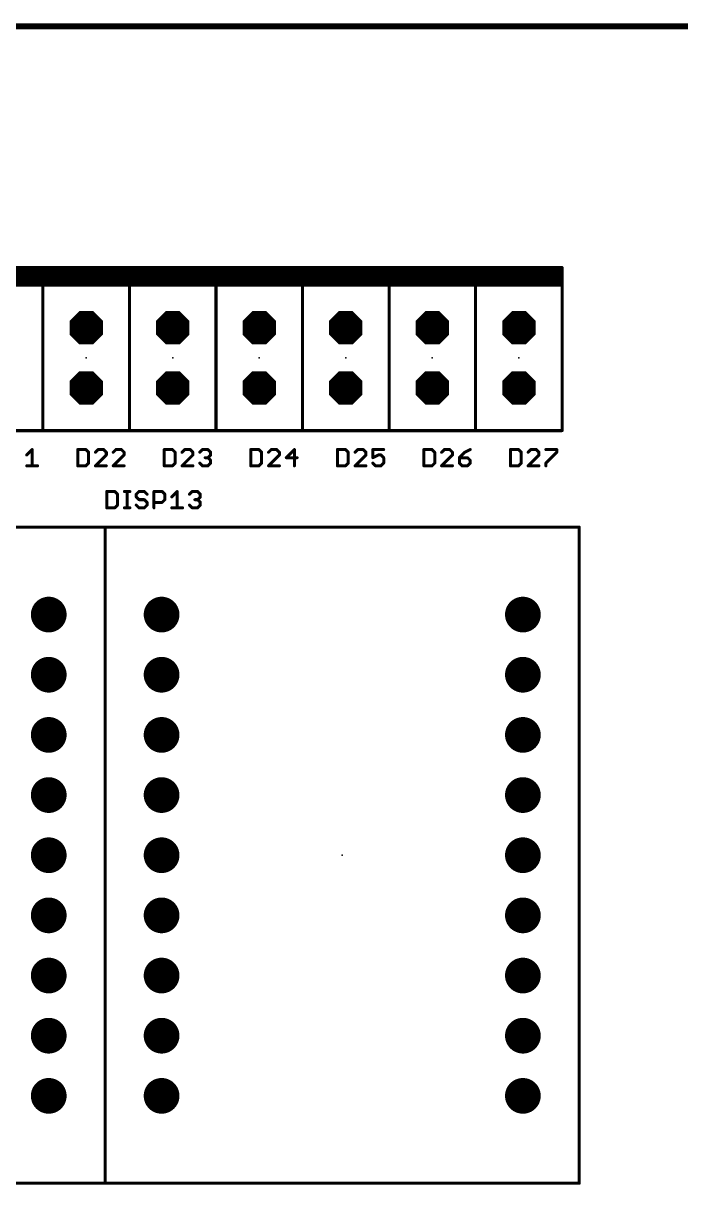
# Model space of a CAD drawing. Extents: x 0 to 426, y 0 to 160.
# Drawn here: x 106.54 to 134.28, y 111.09 to 160.13 of the extents above; entities that cross this region are included whole.
import ezdxf

# ---------------------------------------------------------------- set-up
doc = ezdxf.new("R2010")
doc.units = 0
doc.header["$MEASUREMENT"] = 0
doc.layers.get('0').update_dxf_attribs({"linetype": 'CONTINUOUS'})
for name, color, linetype in [('17', 82, 'CONTINUOUS'), ('20', 7, 'CONTINUOUS'), ('21', 253, 'CONTINUOUS'), ('23', 7, 'CONTINUOUS'), ('25', 253, 'CONTINUOUS')]:
    doc.layers.add(name, color=color, linetype=linetype)

# ---------------------------------------------------------------- blocks, each defined once
blk = doc.blocks.new('OCTAGONP')
at = {"const_width": 0.5}
blk.add_lwpolyline([(-0.25, -0.1036), (-0.25, 0.1036), (-0.1036, 0.25), (0.1036, 0.25), (0.25, 0.1036), (0.25, -0.1036), (0.1036, -0.25), (-0.1036, -0.25), (-0.25, -0.1036), (-0.25, 0.1036)], dxfattribs=at)
blk = doc.blocks.new('ROUNDP')
at = {"const_width": 0.5}
blk.add_lwpolyline([(0, -0.25, 1), (0, 0.25, 1), (0, -0.25)], format="xyb", dxfattribs=at)

msp = doc.modelspace()

# ---------------------------------------------------------------- linework, layer by layer
at = {"layer": '20', "const_width": 0.254}
msp.add_lwpolyline([(395, 160), (5, 160)], dxfattribs=at)
at = {"layer": '21', "const_width": 0.127}
for points in [[(107.375, 149.81), (103.725, 149.81)], [(107.375, 149.81), (103.725, 149.81)], [(107.375, 149.683), (103.725, 149.683)], [(107.375, 149.556), (103.725, 149.556)], [(107.375, 149.075), (107.375, 149.81)], [(111.025, 149.81), (107.375, 149.81)], [(107.375, 149.81), (107.375, 149.075)], [(111.025, 149.81), (107.375, 149.81)], [(111.025, 149.683), (107.375, 149.683)], [(111.025, 149.556), (107.375, 149.556)], [(111.025, 149.075), (111.025, 149.81)], [(114.675, 149.81), (111.025, 149.81)], [(111.025, 149.81), (111.025, 149.075)], [(114.675, 149.81), (111.025, 149.81)], [(114.675, 149.683), (111.025, 149.683)], [(114.675, 149.556), (111.025, 149.556)], [(114.675, 149.075), (114.675, 149.81)], [(118.325, 149.81), (114.675, 149.81)], [(114.675, 149.81), (114.675, 149.075)], [(118.325, 149.81), (114.675, 149.81)], [(118.325, 149.683), (114.675, 149.683)], [(118.325, 149.556), (114.675, 149.556)], [(118.325, 149.075), (118.325, 149.81)], [(121.975, 149.81), (118.325, 149.81)], [(118.325, 149.81), (118.325, 149.075)], [(121.975, 149.81), (118.325, 149.81)], [(121.975, 149.683), (118.325, 149.683)], [(121.975, 149.556), (118.325, 149.556)], [(121.975, 149.075), (121.975, 149.81)], [(125.625, 149.81), (121.975, 149.81)], [(121.975, 149.81), (121.975, 149.075)], [(125.625, 149.81), (121.975, 149.81)], [(125.625, 149.683), (121.975, 149.683)], [(125.625, 149.556), (121.975, 149.556)], [(125.625, 149.075), (125.625, 149.81)], [(129.275, 149.81), (125.625, 149.81)], [(125.625, 149.81), (125.625, 149.075)], [(129.275, 149.81), (125.625, 149.81)], [(129.275, 149.683), (125.625, 149.683)], [(129.275, 149.556), (125.625, 149.556)], [(129.275, 149.075), (129.275, 149.81)], [(107.375, 149.429), (103.725, 149.429)], [(107.375, 149.302), (103.725, 149.302)], [(107.375, 149.175), (103.725, 149.175)], [(103.725, 149.075), (107.375, 149.075)], [(103.725, 149.075), (107.375, 149.075)], [(111.025, 149.429), (107.375, 149.429)], [(111.025, 149.302), (107.375, 149.302)], [(111.025, 149.175), (107.375, 149.175)], [(107.375, 149.075), (107.375, 142.925)], [(107.375, 149.075), (111.025, 149.075)], [(107.375, 142.925), (107.375, 149.075)], [(107.375, 149.075), (111.025, 149.075)], [(114.675, 149.429), (111.025, 149.429)], [(114.675, 149.302), (111.025, 149.302)], [(114.675, 149.175), (111.025, 149.175)], [(111.025, 149.075), (111.025, 142.925)], [(111.025, 149.075), (114.675, 149.075)], [(111.025, 142.925), (111.025, 149.075)], [(111.025, 149.075), (114.675, 149.075)], [(118.325, 149.429), (114.675, 149.429)], [(118.325, 149.302), (114.675, 149.302)], [(118.325, 149.175), (114.675, 149.175)], [(114.675, 149.075), (114.675, 142.925)], [(114.675, 149.075), (118.325, 149.075)], [(114.675, 142.925), (114.675, 149.075)], [(114.675, 149.075), (118.325, 149.075)], [(121.975, 149.429), (118.325, 149.429)], [(121.975, 149.302), (118.325, 149.302)], [(121.975, 149.175), (118.325, 149.175)], [(118.325, 149.075), (118.325, 142.925)], [(118.325, 149.075), (121.975, 149.075)], [(118.325, 142.925), (118.325, 149.075)], [(118.325, 149.075), (121.975, 149.075)], [(125.625, 149.429), (121.975, 149.429)], [(125.625, 149.302), (121.975, 149.302)], [(125.625, 149.175), (121.975, 149.175)], [(121.975, 149.075), (121.975, 142.925)], [(121.975, 149.075), (125.625, 149.075)], [(121.975, 142.925), (121.975, 149.075)], [(121.975, 149.075), (125.625, 149.075)], [(129.275, 149.429), (125.625, 149.429)], [(129.275, 149.302), (125.625, 149.302)], [(129.275, 149.175), (125.625, 149.175)], [(125.625, 149.075), (125.625, 142.925)], [(125.625, 149.075), (129.275, 149.075)], [(125.625, 142.925), (125.625, 149.075)], [(125.625, 149.075), (129.275, 149.075)], [(129.275, 149.075), (129.275, 142.925)], [(107.375, 142.925), (103.725, 142.925)], [(111.025, 142.925), (107.375, 142.925)], [(114.675, 142.925), (111.025, 142.925)], [(118.325, 142.925), (114.675, 142.925)], [(121.975, 142.925), (118.325, 142.925)], [(125.625, 142.925), (121.975, 142.925)], [(129.275, 142.925), (125.625, 142.925)], [(110, 138.85), (90, 138.85)], [(110, 138.85), (110, 111.15)], [(130, 138.85), (110, 138.85)], [(110, 111.15), (110, 138.85)], [(130, 111.15), (130, 138.85)], [(90, 111.15), (110, 111.15)], [(110, 111.15), (130, 111.15)]]:
    msp.add_lwpolyline(points, dxfattribs=at)
at = {"layer": '21', "const_width": 0.0635}
for points in [[(107.4068, 149.81, 1), (107.3432, 149.81)], [(107.4068, 149.81, 1), (107.3432, 149.81)], [(107.375, 149.7148, 1), (107.375, 149.6513)], [(107.375, 149.8417, 1), (107.375, 149.7783)], [(107.375, 149.8417, 1), (107.375, 149.7783)], [(107.375, 149.5877, 1), (107.375, 149.5243)], [(107.375, 149.7783, 1), (107.375, 149.8417)], [(107.375, 149.7783, 1), (107.375, 149.8417)], [(107.375, 149.6513, 1), (107.375, 149.7148)], [(107.375, 149.5243, 1), (107.375, 149.5877)], [(111.025, 149.7148, 1), (111.025, 149.6513)], [(111.0568, 149.81, 1), (110.9933, 149.81)], [(111.0568, 149.81, 1), (110.9933, 149.81)], [(111.025, 149.8417, 1), (111.025, 149.7783)], [(111.025, 149.8417, 1), (111.025, 149.7783)], [(111.025, 149.5877, 1), (111.025, 149.5243)], [(111.025, 149.7783, 1), (111.025, 149.8417)], [(111.025, 149.7783, 1), (111.025, 149.8417)], [(111.025, 149.6513, 1), (111.025, 149.7148)], [(111.025, 149.5243, 1), (111.025, 149.5877)], [(114.675, 149.7148, 1), (114.675, 149.6513)], [(114.7068, 149.81, 1), (114.6433, 149.81)], [(114.7068, 149.81, 1), (114.6433, 149.81)], [(114.675, 149.8417, 1), (114.675, 149.7783)], [(114.675, 149.8417, 1), (114.675, 149.7783)], [(114.675, 149.5877, 1), (114.675, 149.5243)], [(114.675, 149.7783, 1), (114.675, 149.8417)], [(114.675, 149.7783, 1), (114.675, 149.8417)], [(114.675, 149.6513, 1), (114.675, 149.7148)], [(114.675, 149.5243, 1), (114.675, 149.5877)], [(118.325, 149.7148, 1), (118.325, 149.6513)], [(118.3568, 149.81, 1), (118.2933, 149.81)], [(118.3568, 149.81, 1), (118.2933, 149.81)], [(118.325, 149.8417, 1), (118.325, 149.7783)], [(118.325, 149.8417, 1), (118.325, 149.7783)], [(118.325, 149.5877, 1), (118.325, 149.5243)], [(118.325, 149.7783, 1), (118.325, 149.8417)], [(118.325, 149.7783, 1), (118.325, 149.8417)], [(118.325, 149.6513, 1), (118.325, 149.7148)], [(118.325, 149.5243, 1), (118.325, 149.5877)], [(121.975, 149.7148, 1), (121.975, 149.6513)], [(122.0068, 149.81, 1), (121.9433, 149.81)], [(122.0068, 149.81, 1), (121.9433, 149.81)], [(121.975, 149.8417, 1), (121.975, 149.7783)], [(121.975, 149.8417, 1), (121.975, 149.7783)], [(121.975, 149.5877, 1), (121.975, 149.5243)], [(121.975, 149.7783, 1), (121.975, 149.8417)], [(121.975, 149.7783, 1), (121.975, 149.8417)], [(121.975, 149.6513, 1), (121.975, 149.7148)], [(121.975, 149.5243, 1), (121.975, 149.5877)], [(125.6568, 149.81, 1), (125.5932, 149.81)], [(125.6568, 149.81, 1), (125.5932, 149.81)], [(125.625, 149.7148, 1), (125.625, 149.6513)], [(125.625, 149.8417, 1), (125.625, 149.7783)], [(125.625, 149.8417, 1), (125.625, 149.7783)], [(125.625, 149.5877, 1), (125.625, 149.5243)], [(125.625, 149.7783, 1), (125.625, 149.8417)], [(125.625, 149.7783, 1), (125.625, 149.8417)], [(125.625, 149.6513, 1), (125.625, 149.7148)], [(125.625, 149.5243, 1), (125.625, 149.5877)], [(129.3067, 149.81, 1), (129.2433, 149.81)], [(129.275, 149.7783, 1), (129.275, 149.8417)], [(129.275, 149.7783, 1), (129.275, 149.8417)], [(129.275, 149.6513, 1), (129.275, 149.7148)], [(129.275, 149.5243, 1), (129.275, 149.5877)], [(107.4068, 149.075, 1), (107.3432, 149.075)], [(107.4068, 149.075, 1), (107.3432, 149.075)], [(107.3432, 149.075, 1), (107.4068, 149.075)], [(107.3432, 149.075, 1), (107.4068, 149.075)], [(107.375, 149.3338, 1), (107.375, 149.2703)], [(107.375, 149.1068, 1), (107.375, 149.0433)], [(107.375, 149.1068, 1), (107.375, 149.0433)], [(107.375, 149.4607, 1), (107.375, 149.3973)], [(107.375, 149.2067, 1), (107.375, 149.1433)], [(107.375, 149.3973, 1), (107.375, 149.4607)], [(107.375, 149.2703, 1), (107.375, 149.3338)], [(107.375, 149.1433, 1), (107.375, 149.2067)], [(107.375, 149.0433, 1), (107.375, 149.1068)], [(107.375, 149.0433, 1), (107.375, 149.1068)], [(111.025, 149.3338, 1), (111.025, 149.2703)], [(111.025, 149.1068, 1), (111.025, 149.0433)], [(111.025, 149.1068, 1), (111.025, 149.0433)], [(111.025, 149.4607, 1), (111.025, 149.3973)], [(111.025, 149.2067, 1), (111.025, 149.1433)], [(111.0568, 149.075, 1), (110.9933, 149.075)], [(111.0568, 149.075, 1), (110.9933, 149.075)], [(110.9933, 149.075, 1), (111.0568, 149.075)], [(110.9933, 149.075, 1), (111.0568, 149.075)], [(111.025, 149.3973, 1), (111.025, 149.4607)], [(111.025, 149.2703, 1), (111.025, 149.3338)], [(111.025, 149.1433, 1), (111.025, 149.2067)], [(111.025, 149.0433, 1), (111.025, 149.1068)], [(111.025, 149.0433, 1), (111.025, 149.1068)], [(114.675, 149.3338, 1), (114.675, 149.2703)], [(114.675, 149.1068, 1), (114.675, 149.0433)], [(114.675, 149.1068, 1), (114.675, 149.0433)], [(114.675, 149.4607, 1), (114.675, 149.3973)], [(114.675, 149.2067, 1), (114.675, 149.1433)], [(114.7068, 149.075, 1), (114.6433, 149.075)], [(114.7068, 149.075, 1), (114.6433, 149.075)], [(114.6433, 149.075, 1), (114.7068, 149.075)], [(114.6433, 149.075, 1), (114.7068, 149.075)], [(114.675, 149.3973, 1), (114.675, 149.4607)], [(114.675, 149.2703, 1), (114.675, 149.3338)], [(114.675, 149.1433, 1), (114.675, 149.2067)], [(114.675, 149.0433, 1), (114.675, 149.1068)], [(114.675, 149.0433, 1), (114.675, 149.1068)], [(118.325, 149.3338, 1), (118.325, 149.2703)], [(118.325, 149.1068, 1), (118.325, 149.0433)], [(118.325, 149.1068, 1), (118.325, 149.0433)], [(118.325, 149.4607, 1), (118.325, 149.3973)], [(118.325, 149.2067, 1), (118.325, 149.1433)], [(118.3568, 149.075, 1), (118.2933, 149.075)], [(118.3568, 149.075, 1), (118.2933, 149.075)], [(118.2933, 149.075, 1), (118.3568, 149.075)], [(118.2933, 149.075, 1), (118.3568, 149.075)], [(118.325, 149.3973, 1), (118.325, 149.4607)], [(118.325, 149.2703, 1), (118.325, 149.3338)], [(118.325, 149.1433, 1), (118.325, 149.2067)], [(118.325, 149.0433, 1), (118.325, 149.1068)], [(118.325, 149.0433, 1), (118.325, 149.1068)], [(121.975, 149.3338, 1), (121.975, 149.2703)], [(121.975, 149.1068, 1), (121.975, 149.0433)], [(121.975, 149.1068, 1), (121.975, 149.0433)], [(121.975, 149.4607, 1), (121.975, 149.3973)], [(121.975, 149.2067, 1), (121.975, 149.1433)], [(122.0068, 149.075, 1), (121.9433, 149.075)], [(122.0068, 149.075, 1), (121.9433, 149.075)], [(121.9433, 149.075, 1), (122.0068, 149.075)], [(121.9433, 149.075, 1), (122.0068, 149.075)], [(121.975, 149.3973, 1), (121.975, 149.4607)], [(121.975, 149.2703, 1), (121.975, 149.3338)], [(121.975, 149.1433, 1), (121.975, 149.2067)], [(121.975, 149.0433, 1), (121.975, 149.1068)], [(121.975, 149.0433, 1), (121.975, 149.1068)], [(125.6568, 149.075, 1), (125.5932, 149.075)], [(125.6568, 149.075, 1), (125.5932, 149.075)], [(125.5932, 149.075, 1), (125.6568, 149.075)], [(125.5932, 149.075, 1), (125.6568, 149.075)], [(125.625, 149.3338, 1), (125.625, 149.2703)], [(125.625, 149.1068, 1), (125.625, 149.0433)], [(125.625, 149.1068, 1), (125.625, 149.0433)], [(125.625, 149.4607, 1), (125.625, 149.3973)], [(125.625, 149.2067, 1), (125.625, 149.1433)], [(125.625, 149.3973, 1), (125.625, 149.4607)], [(125.625, 149.2703, 1), (125.625, 149.3338)], [(125.625, 149.1433, 1), (125.625, 149.2067)], [(125.625, 149.0433, 1), (125.625, 149.1068)], [(125.625, 149.0433, 1), (125.625, 149.1068)], [(129.3067, 149.075, 1), (129.2433, 149.075)], [(129.2433, 149.075, 1), (129.3067, 149.075)], [(129.275, 149.3973, 1), (129.275, 149.4607)], [(129.275, 149.2703, 1), (129.275, 149.3338)], [(129.275, 149.1433, 1), (129.275, 149.2067)], [(129.275, 149.0433, 1), (129.275, 149.1068)], [(129.275, 149.0433, 1), (129.275, 149.1068)], [(107.3432, 142.925, 1), (107.4068, 142.925)], [(107.3432, 142.925, 1), (107.4068, 142.925)], [(107.375, 142.9567, 1), (107.375, 142.8933)], [(107.375, 142.8933, 1), (107.375, 142.9567)], [(111.025, 142.9567, 1), (111.025, 142.8933)], [(110.9933, 142.925, 1), (111.0568, 142.925)], [(110.9933, 142.925, 1), (111.0568, 142.925)], [(111.025, 142.8933, 1), (111.025, 142.9567)], [(114.675, 142.9567, 1), (114.675, 142.8933)], [(114.6433, 142.925, 1), (114.7068, 142.925)], [(114.6433, 142.925, 1), (114.7068, 142.925)], [(114.675, 142.8933, 1), (114.675, 142.9567)], [(118.325, 142.9567, 1), (118.325, 142.8933)], [(118.2933, 142.925, 1), (118.3568, 142.925)], [(118.2933, 142.925, 1), (118.3568, 142.925)], [(118.325, 142.8933, 1), (118.325, 142.9567)], [(121.975, 142.9567, 1), (121.975, 142.8933)], [(121.9433, 142.925, 1), (122.0068, 142.925)], [(121.9433, 142.925, 1), (122.0068, 142.925)], [(121.975, 142.8933, 1), (121.975, 142.9567)], [(125.5932, 142.925, 1), (125.6568, 142.925)], [(125.5932, 142.925, 1), (125.6568, 142.925)], [(125.625, 142.9567, 1), (125.625, 142.8933)], [(125.625, 142.8933, 1), (125.625, 142.9567)], [(129.2433, 142.925, 1), (129.3067, 142.925)], [(129.275, 142.8933, 1), (129.275, 142.9567)], [(110.0318, 138.85, 1), (109.9682, 138.85)], [(110.0318, 138.85, 1), (109.9682, 138.85)], [(110, 138.8817, 1), (110, 138.8183)], [(110, 138.8183, 1), (110, 138.8817)], [(130.0317, 138.85, 1), (129.9683, 138.85)], [(130, 138.8183, 1), (130, 138.8817)], [(109.9682, 111.15, 1), (110.0318, 111.15)], [(109.9682, 111.15, 1), (110.0318, 111.15)], [(110, 111.1818, 1), (110, 111.1183)], [(110, 111.1183, 1), (110, 111.1818)], [(129.9683, 111.15, 1), (130.0317, 111.15)], [(130, 111.1183, 1), (130, 111.1818)]]:
    msp.add_lwpolyline(points, format="xyb", dxfattribs=at)
at = {"layer": '23'}
for p in [(109.2, 146), (112.85, 146), (116.5, 146), (120.15, 146), (123.8, 146), (127.45, 146), (120, 125)]:
    msp.add_point(p, dxfattribs=at)
at = {"layer": '25', "const_width": 0.127}
for points in [[(106.6901, 141.8983), (106.9189, 142.1271)], [(106.9189, 142.1271), (106.9189, 141.4407)], [(108.8433, 142.1271), (108.8433, 141.4407)], [(109.1864, 142.1271), (108.8433, 142.1271)], [(109.3008, 142.0127), (109.1864, 142.1271)], [(109.3008, 141.5551), (109.3008, 142.0127)], [(109.7061, 142.1271), (109.5917, 142.0127)], [(109.5917, 141.4407), (110.0493, 141.8983)], [(109.9349, 142.1271), (109.7061, 142.1271)], [(110.0493, 142.0127), (109.9349, 142.1271)], [(110.0493, 141.8983), (110.0493, 142.0127)], [(110.4545, 142.1271), (110.3401, 142.0127)], [(110.3401, 141.4407), (110.7977, 141.8983)], [(110.6833, 142.1271), (110.4545, 142.1271)], [(110.7977, 142.0127), (110.6833, 142.1271)], [(110.7977, 141.8983), (110.7977, 142.0127)], [(112.4933, 142.1271), (112.4933, 141.4407)], [(112.8364, 142.1271), (112.4933, 142.1271)], [(112.9508, 142.0127), (112.8364, 142.1271)], [(112.9508, 141.5551), (112.9508, 142.0127)], [(113.3561, 142.1271), (113.2417, 142.0127)], [(113.2417, 141.4407), (113.6993, 141.8983)], [(113.5849, 142.1271), (113.3561, 142.1271)], [(113.6993, 142.0127), (113.5849, 142.1271)], [(113.6993, 141.8983), (113.6993, 142.0127)], [(113.9901, 142.0127), (114.1045, 142.1271)], [(114.1045, 142.1271), (114.3333, 142.1271)], [(114.3333, 141.7839), (114.2189, 141.7839)], [(114.3333, 142.1271), (114.4477, 142.0127)], [(114.4477, 141.8983), (114.3333, 141.7839)], [(114.3333, 141.7839), (114.4477, 141.6695)], [(114.4477, 142.0127), (114.4477, 141.8983)], [(114.4477, 141.6695), (114.4477, 141.5551)], [(116.1433, 142.1271), (116.1433, 141.4407)], [(116.4864, 142.1271), (116.1433, 142.1271)], [(116.6008, 142.0127), (116.4864, 142.1271)], [(116.6008, 141.5551), (116.6008, 142.0127)], [(117.0061, 142.1271), (116.8917, 142.0127)], [(116.8917, 141.4407), (117.3493, 141.8983)], [(117.2349, 142.1271), (117.0061, 142.1271)], [(117.3493, 142.0127), (117.2349, 142.1271)], [(117.3493, 141.8983), (117.3493, 142.0127)], [(117.9833, 142.1271), (117.6401, 141.7839)], [(117.6401, 141.7839), (118.0977, 141.7839)], [(117.9833, 141.4407), (117.9833, 142.1271)], [(119.7933, 142.1271), (119.7933, 141.4407)], [(120.1364, 142.1271), (119.7933, 142.1271)], [(120.2508, 142.0127), (120.1364, 142.1271)], [(120.2508, 141.5551), (120.2508, 142.0127)], [(120.6561, 142.1271), (120.5417, 142.0127)], [(120.5417, 141.4407), (120.9993, 141.8983)], [(120.8849, 142.1271), (120.6561, 142.1271)], [(120.9993, 142.0127), (120.8849, 142.1271)], [(120.9993, 141.8983), (120.9993, 142.0127)], [(121.7477, 142.1271), (121.2901, 142.1271)], [(121.2901, 142.1271), (121.2901, 141.7839)], [(121.2901, 141.7839), (121.5189, 141.8983)], [(121.5189, 141.8983), (121.6333, 141.8983)], [(121.6333, 141.8983), (121.7477, 141.7839)], [(121.7477, 141.7839), (121.7477, 141.5551)], [(123.4433, 142.1271), (123.4433, 141.4407)], [(123.7864, 142.1271), (123.4433, 142.1271)], [(123.9008, 142.0127), (123.7864, 142.1271)], [(123.9008, 141.5551), (123.9008, 142.0127)], [(124.3061, 142.1271), (124.1917, 142.0127)], [(124.1917, 141.4407), (124.6493, 141.8983)], [(124.5349, 142.1271), (124.3061, 142.1271)], [(124.6493, 142.0127), (124.5349, 142.1271)], [(124.6493, 141.8983), (124.6493, 142.0127)], [(125.1689, 142.0127), (124.9401, 141.7839)], [(124.9401, 141.7839), (124.9401, 141.5551)], [(125.2833, 141.7839), (124.9401, 141.7839)], [(125.3977, 142.1271), (125.1689, 142.0127)], [(125.3977, 141.6695), (125.2833, 141.7839)], [(125.3977, 141.5551), (125.3977, 141.6695)], [(127.0933, 142.1271), (127.0933, 141.4407)], [(127.4364, 142.1271), (127.0933, 142.1271)], [(127.5508, 142.0127), (127.4364, 142.1271)], [(127.5508, 141.5551), (127.5508, 142.0127)], [(127.9561, 142.1271), (127.8417, 142.0127)], [(127.8417, 141.4407), (128.2993, 141.8983)], [(128.1849, 142.1271), (127.9561, 142.1271)], [(128.2993, 142.0127), (128.1849, 142.1271)], [(128.2993, 141.8983), (128.2993, 142.0127)], [(128.5901, 142.1271), (129.0477, 142.1271)], [(129.0477, 142.0127), (128.5901, 141.5551)], [(129.0477, 142.1271), (129.0477, 142.0127)], [(106.6901, 141.4407), (107.1477, 141.4407)], [(108.8433, 141.4407), (109.1864, 141.4407)], [(109.1864, 141.4407), (109.3008, 141.5551)], [(110.0493, 141.4407), (109.5917, 141.4407)], [(110.7977, 141.4407), (110.3401, 141.4407)], [(112.4933, 141.4407), (112.8364, 141.4407)], [(112.8364, 141.4407), (112.9508, 141.5551)], [(113.6993, 141.4407), (113.2417, 141.4407)], [(114.1045, 141.4407), (113.9901, 141.5551)], [(114.3333, 141.4407), (114.1045, 141.4407)], [(114.4477, 141.5551), (114.3333, 141.4407)], [(116.1433, 141.4407), (116.4864, 141.4407)], [(116.4864, 141.4407), (116.6008, 141.5551)], [(117.3493, 141.4407), (116.8917, 141.4407)], [(119.7933, 141.4407), (120.1364, 141.4407)], [(120.1364, 141.4407), (120.2508, 141.5551)], [(120.9993, 141.4407), (120.5417, 141.4407)], [(121.4045, 141.4407), (121.2901, 141.5551)], [(121.6333, 141.4407), (121.4045, 141.4407)], [(121.7477, 141.5551), (121.6333, 141.4407)], [(123.4433, 141.4407), (123.7864, 141.4407)], [(123.7864, 141.4407), (123.9008, 141.5551)], [(124.6493, 141.4407), (124.1917, 141.4407)], [(124.9401, 141.5551), (125.0545, 141.4407)], [(125.0545, 141.4407), (125.2833, 141.4407)], [(125.2833, 141.4407), (125.3977, 141.5551)], [(127.0933, 141.4407), (127.4364, 141.4407)], [(127.4364, 141.4407), (127.5508, 141.5551)], [(128.2993, 141.4407), (127.8417, 141.4407)], [(128.5901, 141.5551), (128.5901, 141.4407)], [(110.0635, 140.3549), (110.0635, 139.6685)], [(110.4067, 140.3549), (110.0635, 140.3549)], [(110.5211, 140.2405), (110.4067, 140.3549)], [(110.5211, 139.7829), (110.5211, 140.2405)], [(110.8119, 140.3549), (111.0407, 140.3549)], [(110.9263, 139.6685), (110.9263, 140.3549)], [(111.4253, 140.3549), (111.3109, 140.2405)], [(111.3109, 140.2405), (111.3109, 140.1261)], [(111.6541, 140.3549), (111.4253, 140.3549)], [(111.7685, 140.2405), (111.6541, 140.3549)], [(112.0593, 139.6685), (112.0593, 140.3549)], [(112.0593, 140.3549), (112.4025, 140.3549)], [(112.4025, 140.3549), (112.5169, 140.2405)], [(112.5169, 140.2405), (112.5169, 140.0117)], [(112.8077, 140.1261), (113.0365, 140.3549)], [(113.0365, 140.3549), (113.0365, 139.6685)], [(113.5561, 140.2405), (113.6705, 140.3549)], [(113.6705, 140.3549), (113.8993, 140.3549)], [(113.8993, 140.3549), (114.0137, 140.2405)], [(114.0137, 140.2405), (114.0137, 140.1261)], [(110.4067, 139.6685), (110.5211, 139.7829)], [(111.3109, 140.1261), (111.4253, 140.0117)], [(111.4253, 139.6685), (111.3109, 139.7829)], [(111.4253, 140.0117), (111.6541, 140.0117)], [(111.6541, 140.0117), (111.7685, 139.8973)], [(111.7685, 139.7829), (111.6541, 139.6685)], [(111.7685, 139.8973), (111.7685, 139.7829)], [(112.4025, 139.8973), (112.0593, 139.8973)], [(112.5169, 140.0117), (112.4025, 139.8973)], [(113.6705, 139.6685), (113.5561, 139.7829)], [(113.8993, 140.0117), (113.7849, 140.0117)], [(114.0137, 140.1261), (113.8993, 140.0117)], [(113.8993, 140.0117), (114.0137, 139.8973)], [(114.0137, 139.7829), (113.8993, 139.6685)], [(114.0137, 139.8973), (114.0137, 139.7829)], [(110.0635, 139.6685), (110.4067, 139.6685)], [(110.8119, 139.6685), (111.0407, 139.6685)], [(111.6541, 139.6685), (111.4253, 139.6685)], [(112.8077, 139.6685), (113.2653, 139.6685)], [(113.8993, 139.6685), (113.6705, 139.6685)]]:
    msp.add_lwpolyline(points, dxfattribs=at)
at = {"layer": '25', "const_width": 0.0635}
for points in [[(106.6676, 141.9207, 1), (106.7125, 141.8758)], [(106.9506, 142.1271, 1), (106.8871, 142.1271)], [(106.9413, 142.1046, 1), (106.8964, 142.1495)], [(108.875, 142.1271, 1), (108.8115, 142.1271)], [(108.8433, 142.1588, 1), (108.8433, 142.0953)], [(109.2089, 142.1495, 1), (109.164, 142.1046)], [(109.1864, 142.0953, 1), (109.1864, 142.1588)], [(109.3326, 142.0127, 1), (109.2691, 142.0127)], [(109.2784, 141.9902, 1), (109.3233, 142.0351)], [(109.5692, 142.0351, 1), (109.6141, 141.9902)], [(109.7061, 142.1588, 1), (109.7061, 142.0953)], [(109.7285, 142.1046, 1), (109.6836, 142.1495)], [(109.9573, 142.1495, 1), (109.9124, 142.1046)], [(109.9349, 142.0953, 1), (109.9349, 142.1588)], [(110.081, 142.0127, 1), (110.0175, 142.0127)], [(110.0175, 141.8983, 1), (110.081, 141.8983)], [(110.0268, 141.9902, 1), (110.0717, 142.0351)], [(110.0717, 141.8758, 1), (110.0268, 141.9207)], [(110.3176, 142.0351, 1), (110.3625, 141.9902)], [(110.4545, 142.1588, 1), (110.4545, 142.0953)], [(110.4769, 142.1046, 1), (110.432, 142.1495)], [(110.7057, 142.1495, 1), (110.6608, 142.1046)], [(110.6833, 142.0953, 1), (110.6833, 142.1588)], [(110.8294, 142.0127, 1), (110.7659, 142.0127)], [(110.7659, 141.8983, 1), (110.8294, 141.8983)], [(110.7752, 141.9902, 1), (110.8201, 142.0351)], [(110.8201, 141.8758, 1), (110.7752, 141.9207)], [(112.525, 142.1271, 1), (112.4615, 142.1271)], [(112.4933, 142.1588, 1), (112.4933, 142.0953)], [(112.8589, 142.1495, 1), (112.814, 142.1046)], [(112.8364, 142.0953, 1), (112.8364, 142.1588)], [(112.9826, 142.0127, 1), (112.9191, 142.0127)], [(112.9284, 141.9902, 1), (112.9733, 142.0351)], [(113.2192, 142.0351, 1), (113.2641, 141.9902)], [(113.3561, 142.1588, 1), (113.3561, 142.0953)], [(113.3785, 142.1046, 1), (113.3336, 142.1495)], [(113.6073, 142.1495, 1), (113.5624, 142.1046)], [(113.5849, 142.0953, 1), (113.5849, 142.1588)], [(113.731, 142.0127, 1), (113.6675, 142.0127)], [(113.6675, 141.8983, 1), (113.731, 141.8983)], [(113.7217, 141.8758, 1), (113.6768, 141.9207)], [(113.6768, 141.9902, 1), (113.7217, 142.0351)], [(113.9676, 142.0351, 1), (114.0125, 141.9902)], [(114.1045, 142.1588, 1), (114.1045, 142.0953)], [(114.1269, 142.1046, 1), (114.082, 142.1495)], [(114.2189, 141.8156, 1), (114.2189, 141.7521)], [(114.3557, 142.1495, 1), (114.3108, 142.1046)], [(114.3557, 141.8063, 1), (114.3108, 141.7614)], [(114.3108, 141.8063, 1), (114.3557, 141.7614)], [(114.3333, 142.0953, 1), (114.3333, 142.1588)], [(114.3333, 141.7521, 1), (114.3333, 141.8156)], [(114.4794, 142.0127, 1), (114.4159, 142.0127)], [(114.4159, 141.8983, 1), (114.4794, 141.8983)], [(114.4794, 141.6695, 1), (114.4159, 141.6695)], [(114.4701, 141.8758, 1), (114.4252, 141.9207)], [(114.4252, 141.9902, 1), (114.4701, 142.0351)], [(116.175, 142.1271, 1), (116.1115, 142.1271)], [(116.1433, 142.1588, 1), (116.1433, 142.0953)], [(116.5089, 142.1495, 1), (116.464, 142.1046)], [(116.4864, 142.0953, 1), (116.4864, 142.1588)], [(116.6326, 142.0127, 1), (116.5691, 142.0127)], [(116.5784, 141.9902, 1), (116.6233, 142.0351)], [(116.8692, 142.0351, 1), (116.9141, 141.9902)], [(117.0061, 142.1588, 1), (117.0061, 142.0953)], [(117.0285, 142.1046, 1), (116.9836, 142.1495)], [(117.2573, 142.1495, 1), (117.2124, 142.1046)], [(117.2349, 142.0953, 1), (117.2349, 142.1588)], [(117.381, 142.0127, 1), (117.3175, 142.0127)], [(117.3175, 141.8983, 1), (117.381, 141.8983)], [(117.3717, 141.8758, 1), (117.3268, 141.9207)], [(117.3268, 141.9902, 1), (117.3717, 142.0351)], [(117.6401, 141.8156, 1), (117.6401, 141.7521)], [(117.6176, 141.8063, 1), (117.6625, 141.7614)], [(118.015, 142.1271, 1), (117.9515, 142.1271)], [(118.0057, 142.1046, 1), (117.9608, 142.1495)], [(118.0977, 141.7521, 1), (118.0977, 141.8156)], [(119.825, 142.1271, 1), (119.7615, 142.1271)], [(119.7933, 142.1588, 1), (119.7933, 142.0953)], [(120.1589, 142.1495, 1), (120.114, 142.1046)], [(120.1364, 142.0953, 1), (120.1364, 142.1588)], [(120.2826, 142.0127, 1), (120.2191, 142.0127)], [(120.2284, 141.9902, 1), (120.2733, 142.0351)], [(120.5192, 142.0351, 1), (120.5641, 141.9902)], [(120.6561, 142.1588, 1), (120.6561, 142.0953)], [(120.6785, 142.1046, 1), (120.6336, 142.1495)], [(120.9073, 142.1495, 1), (120.8624, 142.1046)], [(120.8849, 142.0953, 1), (120.8849, 142.1588)], [(121.031, 142.0127, 1), (120.9675, 142.0127)], [(120.9675, 141.8983, 1), (121.031, 141.8983)], [(120.9768, 141.9902, 1), (121.0217, 142.0351)], [(121.0217, 141.8758, 1), (120.9768, 141.9207)], [(121.3218, 142.1271, 1), (121.2583, 142.1271)], [(121.2901, 142.1588, 1), (121.2901, 142.0953)], [(121.2759, 141.8123, 1), (121.3043, 141.7555)], [(121.2583, 141.7839, 1), (121.3218, 141.7839)], [(121.5189, 141.93, 1), (121.5189, 141.8665)], [(121.5331, 141.8699, 1), (121.5047, 141.9267)], [(121.6557, 141.9207, 1), (121.6108, 141.8758)], [(121.6333, 141.8665, 1), (121.6333, 141.93)], [(121.7794, 141.7839, 1), (121.7159, 141.7839)], [(121.7252, 141.7614, 1), (121.7701, 141.8063)], [(121.7477, 142.0953, 1), (121.7477, 142.1588)], [(123.475, 142.1271, 1), (123.4115, 142.1271)], [(123.4433, 142.1588, 1), (123.4433, 142.0953)], [(123.8089, 142.1495, 1), (123.764, 142.1046)], [(123.7864, 142.0953, 1), (123.7864, 142.1588)], [(123.9326, 142.0127, 1), (123.8691, 142.0127)], [(123.8784, 141.9902, 1), (123.9233, 142.0351)], [(124.1692, 142.0351, 1), (124.2141, 141.9902)], [(124.3061, 142.1588, 1), (124.3061, 142.0953)], [(124.3285, 142.1046, 1), (124.2836, 142.1495)], [(124.5573, 142.1495, 1), (124.5124, 142.1046)], [(124.5349, 142.0953, 1), (124.5349, 142.1588)], [(124.681, 142.0127, 1), (124.6175, 142.0127)], [(124.6175, 141.8983, 1), (124.681, 141.8983)], [(124.6268, 141.9902, 1), (124.6717, 142.0351)], [(124.6717, 141.8758, 1), (124.6268, 141.9207)], [(124.9718, 141.7839, 1), (124.9083, 141.7839)], [(124.9401, 141.8156, 1), (124.9401, 141.7521)], [(124.9176, 141.8063, 1), (124.9625, 141.7614)], [(125.1547, 142.0411, 1), (125.1831, 141.9843)], [(125.1913, 141.9902, 1), (125.1464, 142.0351)], [(125.3057, 141.8063, 1), (125.2608, 141.7614)], [(125.2833, 141.7521, 1), (125.2833, 141.8156)], [(125.4294, 141.6695, 1), (125.3659, 141.6695)], [(125.4119, 142.0987, 1), (125.3835, 142.1555)], [(127.125, 142.1271, 1), (127.0615, 142.1271)], [(127.0933, 142.1588, 1), (127.0933, 142.0953)], [(127.4589, 142.1495, 1), (127.414, 142.1046)], [(127.4364, 142.0953, 1), (127.4364, 142.1588)], [(127.5826, 142.0127, 1), (127.5191, 142.0127)], [(127.5284, 141.9902, 1), (127.5733, 142.0351)], [(127.8192, 142.0351, 1), (127.8641, 141.9902)], [(127.9561, 142.1588, 1), (127.9561, 142.0953)], [(127.9785, 142.1046, 1), (127.9336, 142.1495)], [(128.2073, 142.1495, 1), (128.1624, 142.1046)], [(128.1849, 142.0953, 1), (128.1849, 142.1588)], [(128.331, 142.0127, 1), (128.2675, 142.0127)], [(128.2675, 141.8983, 1), (128.331, 141.8983)], [(128.2768, 141.9902, 1), (128.3217, 142.0351)], [(128.3217, 141.8758, 1), (128.2768, 141.9207)], [(128.5901, 142.1588, 1), (128.5901, 142.0953)], [(129.0794, 142.1271, 1), (129.0159, 142.1271)], [(129.0159, 142.0127, 1), (129.0794, 142.0127)], [(129.0701, 141.9902, 1), (129.0252, 142.0351)], [(129.0477, 142.0953, 1), (129.0477, 142.1588)], [(106.6901, 141.4725, 1), (106.6901, 141.409)], [(106.8871, 141.4407, 1), (106.9506, 141.4407)], [(107.1477, 141.409, 1), (107.1477, 141.4725)], [(108.8433, 141.4725, 1), (108.8433, 141.409)], [(108.8115, 141.4407, 1), (108.875, 141.4407)], [(109.164, 141.4632, 1), (109.2089, 141.4182)], [(109.1864, 141.409, 1), (109.1864, 141.4725)], [(109.2691, 141.5551, 1), (109.3326, 141.5551)], [(109.3233, 141.5326, 1), (109.2784, 141.5775)], [(109.5692, 141.4632, 1), (109.6141, 141.4182)], [(109.5917, 141.4725, 1), (109.5917, 141.409)], [(110.0493, 141.409, 1), (110.0493, 141.4725)], [(110.3176, 141.4632, 1), (110.3625, 141.4182)], [(110.3401, 141.4725, 1), (110.3401, 141.409)], [(110.7977, 141.409, 1), (110.7977, 141.4725)], [(112.4933, 141.4725, 1), (112.4933, 141.409)], [(112.4615, 141.4407, 1), (112.525, 141.4407)], [(112.814, 141.4632, 1), (112.8589, 141.4182)], [(112.8364, 141.409, 1), (112.8364, 141.4725)], [(112.9191, 141.5551, 1), (112.9826, 141.5551)], [(112.9733, 141.5326, 1), (112.9284, 141.5775)], [(113.2192, 141.4632, 1), (113.2641, 141.4182)], [(113.2417, 141.4725, 1), (113.2417, 141.409)], [(113.6993, 141.409, 1), (113.6993, 141.4725)], [(114.0125, 141.5775, 1), (113.9676, 141.5326)], [(114.1045, 141.4725, 1), (114.1045, 141.409)], [(114.082, 141.4182, 1), (114.1269, 141.4632)], [(114.3108, 141.4632, 1), (114.3557, 141.4182)], [(114.3333, 141.409, 1), (114.3333, 141.4725)], [(114.4159, 141.5551, 1), (114.4794, 141.5551)], [(114.4252, 141.647, 1), (114.4701, 141.6919)], [(114.4701, 141.5326, 1), (114.4252, 141.5775)], [(116.1433, 141.4725, 1), (116.1433, 141.409)], [(116.1115, 141.4407, 1), (116.175, 141.4407)], [(116.464, 141.4632, 1), (116.5089, 141.4182)], [(116.4864, 141.409, 1), (116.4864, 141.4725)], [(116.5691, 141.5551, 1), (116.6326, 141.5551)], [(116.6233, 141.5326, 1), (116.5784, 141.5775)], [(116.8692, 141.4632, 1), (116.9141, 141.4182)], [(116.8917, 141.4725, 1), (116.8917, 141.409)], [(117.3493, 141.409, 1), (117.3493, 141.4725)], [(117.9515, 141.4407, 1), (118.015, 141.4407)], [(119.7933, 141.4725, 1), (119.7933, 141.409)], [(119.7615, 141.4407, 1), (119.825, 141.4407)], [(120.114, 141.4632, 1), (120.1589, 141.4182)], [(120.1364, 141.409, 1), (120.1364, 141.4725)], [(120.2191, 141.5551, 1), (120.2826, 141.5551)], [(120.2733, 141.5326, 1), (120.2284, 141.5775)], [(120.5192, 141.4632, 1), (120.5641, 141.4182)], [(120.5417, 141.4725, 1), (120.5417, 141.409)], [(120.9993, 141.409, 1), (120.9993, 141.4725)], [(121.3125, 141.5775, 1), (121.2676, 141.5326)], [(121.4045, 141.4725, 1), (121.4045, 141.409)], [(121.382, 141.4182, 1), (121.4269, 141.4632)], [(121.6108, 141.4632, 1), (121.6557, 141.4182)], [(121.6333, 141.409, 1), (121.6333, 141.4725)], [(121.7159, 141.5551, 1), (121.7794, 141.5551)], [(121.7701, 141.5326, 1), (121.7252, 141.5775)], [(123.4433, 141.4725, 1), (123.4433, 141.409)], [(123.4115, 141.4407, 1), (123.475, 141.4407)], [(123.764, 141.4632, 1), (123.8089, 141.4182)], [(123.7864, 141.409, 1), (123.7864, 141.4725)], [(123.8691, 141.5551, 1), (123.9326, 141.5551)], [(123.9233, 141.5326, 1), (123.8784, 141.5775)], [(124.1692, 141.4632, 1), (124.2141, 141.4182)], [(124.1917, 141.4725, 1), (124.1917, 141.409)], [(124.6493, 141.409, 1), (124.6493, 141.4725)], [(124.9625, 141.5775, 1), (124.9176, 141.5326)], [(124.9083, 141.5551, 1), (124.9718, 141.5551)], [(125.0545, 141.4725, 1), (125.0545, 141.409)], [(125.032, 141.4182, 1), (125.0769, 141.4632)], [(125.2608, 141.4632, 1), (125.3057, 141.4182)], [(125.2833, 141.409, 1), (125.2833, 141.4725)], [(125.3659, 141.5551, 1), (125.4294, 141.5551)], [(125.3752, 141.647, 1), (125.4201, 141.6919)], [(125.4201, 141.5326, 1), (125.3752, 141.5775)], [(127.0933, 141.4725, 1), (127.0933, 141.409)], [(127.0615, 141.4407, 1), (127.125, 141.4407)], [(127.414, 141.4632, 1), (127.4589, 141.4182)], [(127.4364, 141.409, 1), (127.4364, 141.4725)], [(127.5191, 141.5551, 1), (127.5826, 141.5551)], [(127.5733, 141.5326, 1), (127.5284, 141.5775)], [(127.8192, 141.4632, 1), (127.8641, 141.4182)], [(127.8417, 141.4725, 1), (127.8417, 141.409)], [(128.2993, 141.409, 1), (128.2993, 141.4725)], [(128.6218, 141.5551, 1), (128.5583, 141.5551)], [(128.5676, 141.5775, 1), (128.6125, 141.5326)], [(128.5583, 141.4407, 1), (128.6218, 141.4407)], [(110.0953, 140.3549, 1), (110.0318, 140.3549)], [(110.0635, 140.3866, 1), (110.0635, 140.3231)], [(110.4291, 140.3773, 1), (110.3842, 140.3324)], [(110.4067, 140.3231, 1), (110.4067, 140.3866)], [(110.5528, 140.2405, 1), (110.4893, 140.2405)], [(110.4986, 140.218, 1), (110.5435, 140.2629)], [(110.8119, 140.3866, 1), (110.8119, 140.3231)], [(110.9581, 140.3549, 1), (110.8946, 140.3549)], [(111.0407, 140.3231, 1), (111.0407, 140.3866)], [(111.3426, 140.2405, 1), (111.2791, 140.2405)], [(111.2884, 140.2629, 1), (111.3333, 140.218)], [(111.4253, 140.3866, 1), (111.4253, 140.3231)], [(111.4477, 140.3324, 1), (111.4028, 140.3773)], [(111.6765, 140.3773, 1), (111.6316, 140.3324)], [(111.6541, 140.3231, 1), (111.6541, 140.3866)], [(111.746, 140.218, 1), (111.7909, 140.2629)], [(112.091, 140.3549, 1), (112.0275, 140.3549)], [(112.0593, 140.3866, 1), (112.0593, 140.3231)], [(112.4249, 140.3773, 1), (112.38, 140.3324)], [(112.4025, 140.3231, 1), (112.4025, 140.3866)], [(112.5486, 140.2405, 1), (112.4851, 140.2405)], [(112.4944, 140.218, 1), (112.5393, 140.2629)], [(113.0682, 140.3549, 1), (113.0047, 140.3549)], [(113.0589, 140.3324, 1), (113.014, 140.3773)], [(113.5337, 140.2629, 1), (113.5786, 140.218)], [(113.6705, 140.3866, 1), (113.6705, 140.3231)], [(113.693, 140.3324, 1), (113.6481, 140.3773)], [(113.9217, 140.3773, 1), (113.8768, 140.3324)], [(113.8993, 140.3231, 1), (113.8993, 140.3866)], [(114.0454, 140.2405, 1), (113.9819, 140.2405)], [(113.9912, 140.218, 1), (114.0361, 140.2629)], [(110.4893, 139.7829, 1), (110.5528, 139.7829)], [(110.5435, 139.7604, 1), (110.4986, 139.8053)], [(111.3333, 140.1485, 1), (111.2884, 140.1036)], [(111.2791, 140.1261, 1), (111.3426, 140.1261)], [(111.3333, 139.8053, 1), (111.2884, 139.7604)], [(111.4253, 140.0434, 1), (111.4253, 139.9799)], [(111.4028, 139.9892, 1), (111.4477, 140.0341)], [(111.6765, 140.0341, 1), (111.6316, 139.9892)], [(111.6541, 139.9799, 1), (111.6541, 140.0434)], [(111.8002, 139.8973, 1), (111.7367, 139.8973)], [(111.7367, 139.7829, 1), (111.8002, 139.7829)], [(111.746, 139.8748, 1), (111.7909, 139.9197)], [(111.7909, 139.7604, 1), (111.746, 139.8053)], [(112.0593, 139.929, 1), (112.0593, 139.8655)], [(112.38, 139.9197, 1), (112.4249, 139.8748)], [(112.4025, 139.8655, 1), (112.4025, 139.929)], [(112.4851, 140.0117, 1), (112.5486, 140.0117)], [(112.5393, 139.9892, 1), (112.4944, 140.0341)], [(112.7852, 140.1485, 1), (112.8301, 140.1036)], [(113.5786, 139.8053, 1), (113.5337, 139.7604)], [(113.7849, 140.0434, 1), (113.7849, 139.9799)], [(113.9217, 140.0341, 1), (113.8768, 139.9892)], [(113.8768, 140.0341, 1), (113.9217, 139.9892)], [(113.8993, 139.9799, 1), (113.8993, 140.0434)], [(113.9819, 140.1261, 1), (114.0454, 140.1261)], [(114.0454, 139.8973, 1), (113.9819, 139.8973)], [(113.9819, 139.7829, 1), (114.0454, 139.7829)], [(114.0361, 140.1036, 1), (113.9912, 140.1485)], [(113.9912, 139.8748, 1), (114.0361, 139.9197)], [(114.0361, 139.7604, 1), (113.9912, 139.8053)], [(110.0635, 139.7002, 1), (110.0635, 139.6368)], [(110.0318, 139.6685, 1), (110.0953, 139.6685)], [(110.3842, 139.691, 1), (110.4291, 139.646)], [(110.4067, 139.6368, 1), (110.4067, 139.7002)], [(110.8119, 139.7002, 1), (110.8119, 139.6368)], [(110.8946, 139.6685, 1), (110.9581, 139.6685)], [(111.0407, 139.6368, 1), (111.0407, 139.7002)], [(111.4253, 139.7002, 1), (111.4253, 139.6368)], [(111.4028, 139.646, 1), (111.4477, 139.691)], [(111.6316, 139.691, 1), (111.6765, 139.646)], [(111.6541, 139.6368, 1), (111.6541, 139.7002)], [(112.0275, 139.6685, 1), (112.091, 139.6685)], [(112.8077, 139.7002, 1), (112.8077, 139.6368)], [(113.0047, 139.6685, 1), (113.0682, 139.6685)], [(113.2653, 139.6368, 1), (113.2653, 139.7002)], [(113.6705, 139.7002, 1), (113.6705, 139.6368)], [(113.6481, 139.646, 1), (113.693, 139.691)], [(113.8768, 139.691, 1), (113.9217, 139.646)], [(113.8993, 139.6368, 1), (113.8993, 139.7002)]]:
    msp.add_lwpolyline(points, format="xyb", dxfattribs=at)

# ---------------------------------------------------------------- block references
at = {"layer": '17'}
for name, p, xscale, yscale in [('OCTAGONP', (109.2, 147.27), 1.408, 1.408), ('OCTAGONP', (109.2, 147.27), 1.408, 1.408), ('OCTAGONP', (112.85, 147.27), 1.408, 1.408), ('OCTAGONP', (112.85, 147.27), 1.408, 1.408), ('OCTAGONP', (116.5, 147.27), 1.408, 1.408), ('OCTAGONP', (116.5, 147.27), 1.408, 1.408), ('OCTAGONP', (120.15, 147.27), 1.408, 1.408), ('OCTAGONP', (120.15, 147.27), 1.408, 1.408), ('OCTAGONP', (123.8, 147.27), 1.408, 1.408), ('OCTAGONP', (123.8, 147.27), 1.408, 1.408), ('OCTAGONP', (127.45, 147.27), 1.408, 1.408), ('OCTAGONP', (127.45, 147.27), 1.408, 1.408), ('ROUNDP', (112.38, 135.16), 1.508, 1.508), ('ROUNDP', (112.38, 135.16), 1.508, 1.508), ('ROUNDP', (112.38, 132.62), 1.508, 1.508), ('ROUNDP', (112.38, 132.62), 1.508, 1.508), ('ROUNDP', (112.38, 130.08), 1.508, 1.508), ('ROUNDP', (112.38, 130.08), 1.508, 1.508), ('ROUNDP', (112.38, 127.54), 1.508, 1.508), ('ROUNDP', (112.38, 127.54), 1.508, 1.508), ('ROUNDP', (112.38, 125), 1.508, 1.508), ('ROUNDP', (112.38, 125), 1.508, 1.508), ('ROUNDP', (112.38, 122.46), 1.508, 1.508), ('ROUNDP', (112.38, 122.46), 1.508, 1.508), ('ROUNDP', (112.38, 119.92), 1.508, 1.508), ('ROUNDP', (112.38, 119.92), 1.508, 1.508), ('ROUNDP', (112.38, 117.38), 1.508, 1.508), ('ROUNDP', (112.38, 117.38), 1.508, 1.508), ('ROUNDP', (107.62, 114.84), 1.508, 1.508), ('ROUNDP', (107.62, 114.84), 1.508, 1.508), ('ROUNDP', (112.38, 114.84), 1.508, 1.508), ('ROUNDP', (112.38, 114.84), 1.508, 1.508), ('ROUNDP', (127.62, 114.84), 1.508, 1.508), ('ROUNDP', (127.62, 114.84), 1.508, 1.508)]:
    msp.add_blockref(name, p, dxfattribs=dict(at, xscale=xscale, yscale=yscale))
for name, p, xscale, yscale, rotation in [('OCTAGONP', (109.2, 144.73), 1.408, 1.408, 90), ('OCTAGONP', (109.2, 144.73), 1.408, 1.408, 90), ('OCTAGONP', (112.85, 144.73), 1.408, 1.408, 90), ('OCTAGONP', (112.85, 144.73), 1.408, 1.408, 90), ('OCTAGONP', (116.5, 144.73), 1.408, 1.408, 90), ('OCTAGONP', (116.5, 144.73), 1.408, 1.408, 90), ('OCTAGONP', (120.15, 144.73), 1.408, 1.408, 90), ('OCTAGONP', (120.15, 144.73), 1.408, 1.408, 90), ('OCTAGONP', (123.8, 144.73), 1.408, 1.408, 90), ('OCTAGONP', (123.8, 144.73), 1.408, 1.408, 90), ('OCTAGONP', (127.45, 144.73), 1.408, 1.408, 90), ('OCTAGONP', (127.45, 144.73), 1.408, 1.408, 90), ('ROUNDP', (107.62, 135.16), 1.508, 1.508, 180), ('ROUNDP', (107.62, 135.16), 1.508, 1.508, 180), ('ROUNDP', (127.62, 135.16), 1.508, 1.508, 180), ('ROUNDP', (127.62, 135.16), 1.508, 1.508, 180), ('ROUNDP', (107.62, 132.62), 1.508, 1.508, 180), ('ROUNDP', (107.62, 132.62), 1.508, 1.508, 180), ('ROUNDP', (127.62, 132.62), 1.508, 1.508, 180), ('ROUNDP', (127.62, 132.62), 1.508, 1.508, 180), ('ROUNDP', (107.62, 130.08), 1.508, 1.508, 180), ('ROUNDP', (107.62, 130.08), 1.508, 1.508, 180), ('ROUNDP', (127.62, 130.08), 1.508, 1.508, 180), ('ROUNDP', (127.62, 130.08), 1.508, 1.508, 180), ('ROUNDP', (107.62, 127.54), 1.508, 1.508, 180), ('ROUNDP', (107.62, 127.54), 1.508, 1.508, 180), ('ROUNDP', (127.62, 127.54), 1.508, 1.508, 180), ('ROUNDP', (127.62, 127.54), 1.508, 1.508, 180), ('ROUNDP', (107.62, 125), 1.508, 1.508, 180), ('ROUNDP', (107.62, 125), 1.508, 1.508, 180), ('ROUNDP', (127.62, 125), 1.508, 1.508, 180), ('ROUNDP', (127.62, 125), 1.508, 1.508, 180), ('ROUNDP', (107.62, 122.46), 1.508, 1.508, 180), ('ROUNDP', (107.62, 122.46), 1.508, 1.508, 180), ('ROUNDP', (127.62, 122.46), 1.508, 1.508, 180), ('ROUNDP', (127.62, 122.46), 1.508, 1.508, 180), ('ROUNDP', (107.62, 119.92), 1.508, 1.508, 180), ('ROUNDP', (107.62, 119.92), 1.508, 1.508, 180), ('ROUNDP', (127.62, 119.92), 1.508, 1.508, 180), ('ROUNDP', (127.62, 119.92), 1.508, 1.508, 180), ('ROUNDP', (107.62, 117.38), 1.508, 1.508, 180), ('ROUNDP', (107.62, 117.38), 1.508, 1.508, 180), ('ROUNDP', (127.62, 117.38), 1.508, 1.508, 180), ('ROUNDP', (127.62, 117.38), 1.508, 1.508, 180)]:
    msp.add_blockref(name, p, dxfattribs=dict(at, xscale=xscale, yscale=yscale, rotation=rotation))

doc.saveas('drawing.dxf')
